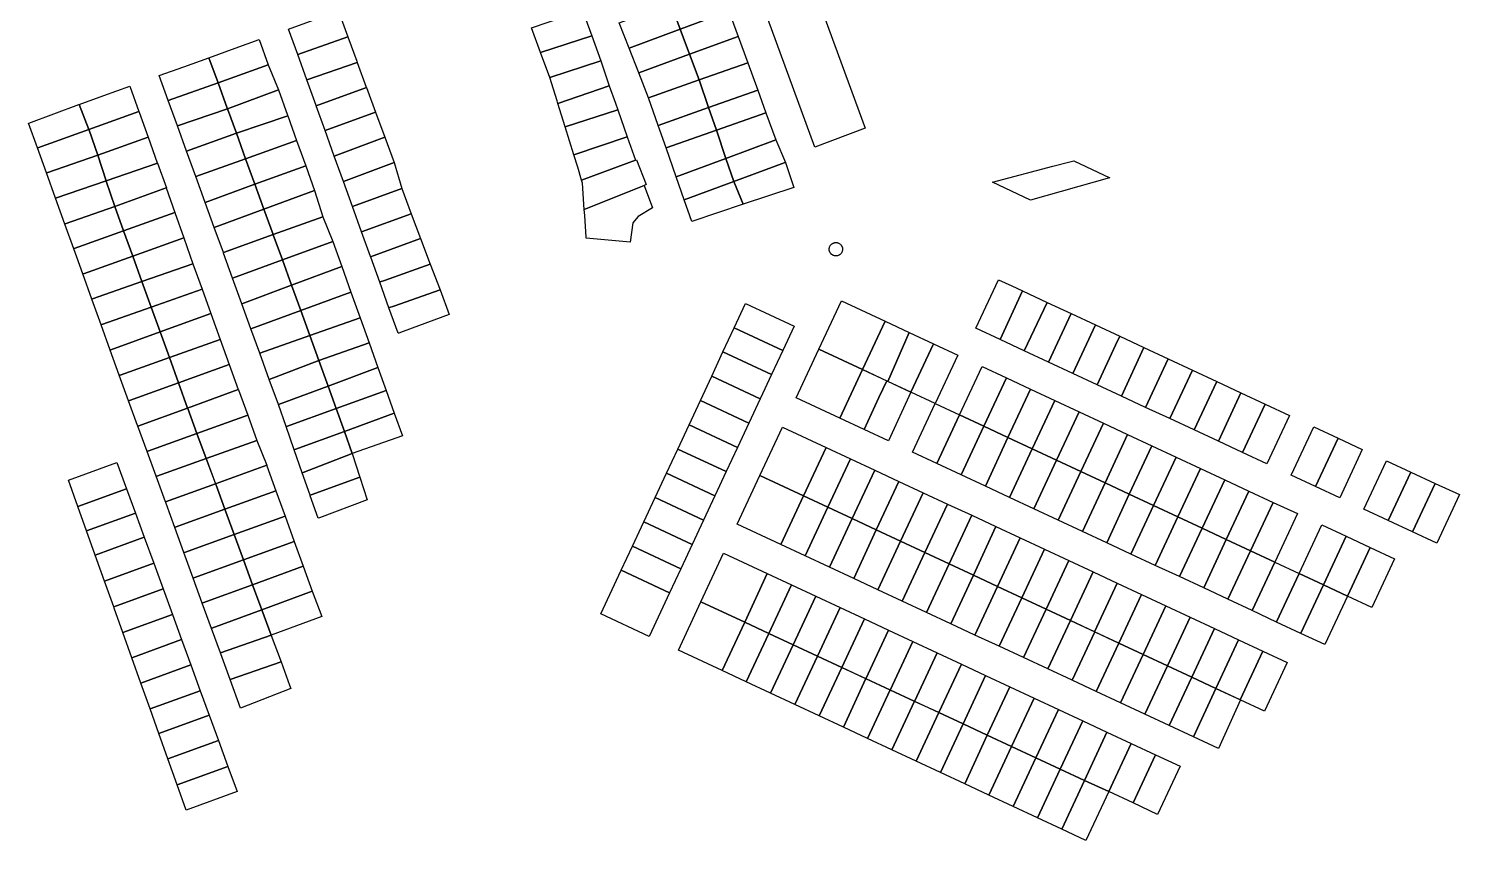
# Model space of a CAD drawing. Header units: millimetres. Extents: x 522658 to 553925, y 7796479 to 7820139.
# Drawn here: x 544801 to 545336, y 7804389 to 7804692 of the extents above; entities that cross this region are included whole.
import ezdxf

# ---------------------------------------------------------------- set-up
doc = ezdxf.new("R2010")
doc.units = ezdxf.units.MM
doc.layers.add('ZONA RESIDENCIAL 2 (ZR_2)', color=2, linetype='Continuous')

msp = doc.modelspace()

# ---------------------------------------------------------------- linework, layer by layer
at = {"layer": 'ZONA RESIDENCIAL 2 (ZR_2)'}
for points in [[(545053.89, 7804760.06), (545072.04, 7804768.63), (545113.72, 7804654.8), (545095.01, 7804647.72), (545053.89, 7804760.06)], [(545062.91, 7804698.45), (545044.67, 7804691.74), (545041.18, 7804701.06), (545059.58, 7804707.6), (545062.91, 7804698.45)], [(545044.67, 7804691.74), (545025.58, 7804684.72), (545021.87, 7804694.19), (545041.18, 7804701.06), (545044.67, 7804691.74)], [(544920.56, 7804688.9), (544901.86, 7804682.25), (544898.45, 7804691.73), (544907.63, 7804695.1), (544917.02, 7804698.54), (544920.56, 7804688.9)], [(545011.7, 7804689.3), (544992.57, 7804683.02), (544989.14, 7804692.21), (545008.18, 7804698.77), (545011.7, 7804689.3)], [(545066.32, 7804689.06), (545048.17, 7804682.38), (545044.67, 7804691.74), (545062.91, 7804698.45), (545066.32, 7804689.06)], [(545048.17, 7804682.38), (545029.23, 7804675.41), (545025.58, 7804684.72), (545044.67, 7804691.74), (545048.17, 7804682.38)], [(544890.84, 7804678.49), (544872.07, 7804671.77), (544868.68, 7804681.12), (544878.48, 7804684.63), (544887.49, 7804687.86), (544890.84, 7804678.49)], [(544924.07, 7804679.34), (544905.26, 7804672.81), (544901.86, 7804682.25), (544920.56, 7804688.9), (544923.92, 7804679.76), (544924.07, 7804679.34)], [(545015.04, 7804679.88), (544996.05, 7804673.7), (544992.57, 7804683.02), (545011.7, 7804689.3), (545015.04, 7804679.88)], [(545069.9, 7804679.2), (545051.76, 7804672.81), (545048.17, 7804682.38), (545066.32, 7804689.06), (545069.9, 7804679.2)], [(544872.07, 7804671.77), (544853.46, 7804665.1), (544850.07, 7804674.46), (544859.26, 7804677.75), (544868.68, 7804681.12), (544872.07, 7804671.77)], [(544927.54, 7804669.92), (544908.76, 7804663.09), (544908.68, 7804663.31), (544905.26, 7804672.81), (544924.07, 7804679.34), (544927.46, 7804670.14), (544927.54, 7804669.92)], [(545018.17, 7804670.56), (544999.04, 7804663.99), (544998.75, 7804664.94), (544996.05, 7804673.7), (545015.04, 7804679.88), (545018.17, 7804670.56)], [(545029.23, 7804675.41), (545048.17, 7804682.38), (545051.76, 7804672.81), (545032.86, 7804666.15), (545029.23, 7804675.41)], [(545073.64, 7804668.93), (545055.3, 7804662.48), (545051.76, 7804672.81), (545069.9, 7804679.2), (545073.64, 7804668.93)], [(544894.64, 7804669.11), (544875.59, 7804662.07), (544875.51, 7804662.3), (544872.07, 7804671.77), (544890.84, 7804678.49), (544894.64, 7804669.11)], [(544823.78, 7804654.34), (544820.15, 7804663.61), (544829.41, 7804666.95), (544839.07, 7804670.43), (544842.49, 7804660.99), (544823.78, 7804654.34)], [(544875.59, 7804662.07), (544856.89, 7804655.63), (544853.46, 7804665.1), (544872.07, 7804671.77), (544875.51, 7804662.3), (544875.59, 7804662.07)], [(544898.12, 7804659.41), (544878.94, 7804652.86), (544875.59, 7804662.07), (544894.64, 7804669.11), (544898.02, 7804659.68), (544898.12, 7804659.41)], [(544908.76, 7804663.09), (544927.54, 7804669.92), (544930.92, 7804660.72), (544912.08, 7804653.87), (544908.76, 7804663.09)], [(544999.04, 7804663.99), (545018.17, 7804670.56), (545020.53, 7804664.17), (545021.43, 7804661.58), (545001.72, 7804655.3), (544999.04, 7804663.99)], [(545055.3, 7804662.48), (545036.46, 7804655.84), (545032.86, 7804666.15), (545051.76, 7804672.81), (545055.3, 7804662.48)], [(545076.7, 7804660.51), (545058.21, 7804654), (545055.3, 7804662.48), (545073.64, 7804668.93), (545076.7, 7804660.51)], [(544823.78, 7804654.34), (544804.72, 7804647.5), (544804.62, 7804647.46), (544801.32, 7804656.67), (544801.38, 7804656.69), (544810.8, 7804660.16), (544820.09, 7804663.59), (544820.15, 7804663.61), (544823.78, 7804654.34)], [(544823.78, 7804654.34), (544842.49, 7804660.99), (544842.56, 7804660.79), (544845.94, 7804651.44), (544827.17, 7804644.67), (544823.92, 7804654), (544823.78, 7804654.34)], [(544856.89, 7804655.63), (544875.59, 7804662.07), (544878.94, 7804652.86), (544860.32, 7804646.19), (544856.89, 7804655.63)], [(544878.94, 7804652.86), (544898.12, 7804659.41), (544901.43, 7804650.17), (544882.38, 7804643.39), (544878.94, 7804652.86)], [(544934.32, 7804651.48), (544915.5, 7804644.35), (544912.08, 7804653.87), (544930.92, 7804660.72), (544934.32, 7804651.48)], [(545001.72, 7804655.3), (545021.43, 7804661.58), (545024.91, 7804651.57), (545004.94, 7804644.86), (545001.72, 7804655.3)], [(545058.21, 7804654), (545039.41, 7804647.39), (545036.46, 7804655.84), (545055.3, 7804662.48), (545058.21, 7804654)], [(545080.39, 7804650.38), (545061.8, 7804643.52), (545058.21, 7804654), (545076.7, 7804660.51), (545080.39, 7804650.38)], [(544808.12, 7804638.12), (544807.99, 7804638.08), (544804.62, 7804647.46), (544804.72, 7804647.5), (544823.78, 7804654.34), (544823.92, 7804654), (544827.17, 7804644.67), (544808.12, 7804638.12)], [(544860.32, 7804646.19), (544878.94, 7804652.86), (544882.38, 7804643.39), (544863.74, 7804636.75), (544860.32, 7804646.19)], [(545061.8, 7804643.52), (545043.16, 7804636.64), (545039.41, 7804647.39), (545058.21, 7804654), (545061.8, 7804643.52)], [(544849.45, 7804641.72), (544830.29, 7804635.16), (544827.17, 7804644.67), (544845.94, 7804651.44), (544849.39, 7804641.88), (544849.45, 7804641.72)], [(544882.38, 7804643.39), (544901.43, 7804650.17), (544904.82, 7804640.7), (544885.85, 7804633.82), (544882.38, 7804643.39)], [(544937.82, 7804641.96), (544918.94, 7804634.81), (544915.5, 7804644.35), (544934.32, 7804651.48), (544937.82, 7804641.96)], [(545027.97, 7804642.79), (545007.87, 7804635.39), (545006.5, 7804640.16), (545004.94, 7804644.86), (545024.91, 7804651.57), (545027.97, 7804642.79)], [(545061.8, 7804643.52), (545080.39, 7804650.38), (545084.07, 7804641.96), (545083.5, 7804641.82), (545064.76, 7804634.9), (545061.8, 7804643.52)], [(544830.29, 7804635.16), (544811.37, 7804628.68), (544807.99, 7804638.08), (544808.12, 7804638.12), (544827.17, 7804644.67), (544830.29, 7804635.16)], [(544830.29, 7804635.16), (544849.45, 7804641.72), (544852.77, 7804632.54), (544852.71, 7804632.52), (544833.52, 7804625.49), (544830.34, 7804635.01), (544830.29, 7804635.16)], [(544863.74, 7804636.75), (544882.38, 7804643.39), (544885.85, 7804633.82), (544867.25, 7804627.07), (544863.74, 7804636.75)], [(544918.94, 7804634.81), (544937.82, 7804641.96), (544940.66, 7804632.31), (544922.29, 7804625.5), (544918.94, 7804634.81)], [(545031.93, 7804633.69), (545031.23, 7804633.41), (545008.87, 7804624.37), (545008.18, 7804634.24), (545007.87, 7804635.39), (545027.97, 7804642.79), (545028.42, 7804642.95), (545031.93, 7804633.69)], [(545043.16, 7804636.64), (545061.8, 7804643.52), (545064.76, 7804634.9), (545046.17, 7804628.03), (545043.16, 7804636.64)], [(545087.18, 7804632.66), (545068.24, 7804626.35), (545064.76, 7804634.9), (545083.5, 7804641.82), (545084.07, 7804641.96), (545087.18, 7804632.66)], [(545205.12, 7804636.28), (545205.02, 7804636.26), (545175.52, 7804627.95), (545161.32, 7804634.57), (545183.89, 7804640.55), (545190.18, 7804642.22), (545191.76, 7804642.64), (545205.12, 7804636.28)], [(544885.85, 7804633.82), (544904.82, 7804640.7), (544908.13, 7804631.45), (544889.23, 7804624.51), (544885.85, 7804633.82)], [(544811.37, 7804628.68), (544830.29, 7804635.16), (544830.34, 7804635.01), (544833.52, 7804625.49), (544815.03, 7804619.05), (544814.85, 7804618.99), (544811.37, 7804628.68)], [(544855.96, 7804623.27), (544836.81, 7804616.4), (544833.52, 7804625.49), (544852.71, 7804632.52), (544855.96, 7804623.27)], [(544867.25, 7804627.07), (544885.85, 7804633.82), (544889.23, 7804624.51), (544870.65, 7804617.69), (544867.25, 7804627.07)], [(544911.27, 7804621.65), (544892.65, 7804615.1), (544889.23, 7804624.51), (544908.13, 7804631.45), (544911.27, 7804621.65)], [(544925.7, 7804616.04), (544922.29, 7804625.5), (544940.66, 7804632.31), (544944.26, 7804622.8), (544925.7, 7804616.04)], [(545026.02, 7804612.22), (545009.61, 7804613.68), (545009.59, 7804614.04), (545009.02, 7804622.2), (545008.87, 7804624.37), (545031.23, 7804633.41), (545034.37, 7804625.06), (545029.01, 7804621.84), (545027.02, 7804619.42), (545026.02, 7804612.22)], [(545068.24, 7804626.35), (545048.99, 7804619.94), (545046.17, 7804628.03), (545064.76, 7804634.9), (545068.24, 7804626.35)], [(544818.39, 7804609.79), (544818.18, 7804609.71), (544814.85, 7804618.99), (544815.03, 7804619.05), (544833.52, 7804625.49), (544836.81, 7804616.4), (544818.39, 7804609.79)], [(544859.26, 7804613.88), (544840.2, 7804607.03), (544836.81, 7804616.4), (544855.96, 7804623.27), (544859.26, 7804613.88)], [(544892.65, 7804615.1), (544874.05, 7804608.31), (544870.65, 7804617.69), (544889.23, 7804624.51), (544892.65, 7804615.1)], [(544892.65, 7804615.1), (544911.27, 7804621.65), (544914.93, 7804612.46), (544896.1, 7804605.58), (544892.72, 7804614.9), (544892.65, 7804615.1)], [(544947.73, 7804613.6), (544929.06, 7804606.7), (544929, 7804606.86), (544925.7, 7804616.04), (544944.26, 7804622.8), (544947.73, 7804613.6)], [(544821.78, 7804600.43), (544821.54, 7804600.35), (544818.18, 7804609.71), (544818.39, 7804609.79), (544836.81, 7804616.4), (544840.2, 7804607.03), (544821.78, 7804600.43)], [(544874.05, 7804608.31), (544892.65, 7804615.1), (544892.72, 7804614.9), (544896.1, 7804605.58), (544877.5, 7804598.78), (544874.11, 7804608.14), (544874.05, 7804608.31)], [(544862.68, 7804604.13), (544843.65, 7804597.49), (544840.2, 7804607.03), (544859.26, 7804613.88), (544862.68, 7804604.13)], [(544896.1, 7804605.58), (544914.93, 7804612.46), (544918.26, 7804603.15), (544899.52, 7804596.14), (544896.1, 7804605.58)], [(544932.65, 7804597.33), (544932.46, 7804597.26), (544929.1, 7804606.6), (544929.06, 7804606.7), (544947.73, 7804613.6), (544951.35, 7804604.02), (544934.3, 7804597.92), (544932.65, 7804597.33)], [(545101.38, 7804611.58), (545101.44, 7804611.62), (545101.54, 7804611.69), (545101.63, 7804611.74), (545101.83, 7804611.84), (545101.91, 7804611.88), (545102.01, 7804611.92), (545102.16, 7804611.96), (545102.28, 7804611.99), (545102.4, 7804612.02), (545102.59, 7804612.05), (545102.79, 7804612.06), (545102.9, 7804612.06), (545102.99, 7804612.06), (545103.27, 7804612.02), (545103.39, 7804612), (545103.58, 7804611.95), (545103.79, 7804611.87), (545103.95, 7804611.8), (545104.12, 7804611.71), (545104.27, 7804611.62), (545104.4, 7804611.52), (545104.48, 7804611.46), (545104.54, 7804611.4), (545104.75, 7804611.19), (545104.82, 7804611.1), (545104.88, 7804611.02), (545104.95, 7804610.91), (545105.08, 7804610.69), (545105.12, 7804610.61), (545105.17, 7804610.48), (545105.22, 7804610.35), (545105.27, 7804610.18), (545105.31, 7804609.99), (545105.34, 7804609.8), (545105.35, 7804609.67), (545105.35, 7804609.56), (545105.34, 7804609.31), (545105.31, 7804609.11), (545105.25, 7804608.85), (545105.2, 7804608.72), (545105.09, 7804608.46), (545105.04, 7804608.35), (545104.98, 7804608.25), (545104.92, 7804608.16), (545104.8, 7804608), (545104.65, 7804607.82), (545104.48, 7804607.66), (545104.34, 7804607.56), (545104.13, 7804607.41), (545103.92, 7804607.3), (545103.72, 7804607.22), (545103.5, 7804607.14), (545103.31, 7804607.1), (545103.09, 7804607.07), (545102.94, 7804607.06), (545102.75, 7804607.06), (545102.37, 7804607.11), (545102.1, 7804607.17), (545101.88, 7804607.25), (545101.65, 7804607.37), (545101.55, 7804607.43), (545101.35, 7804607.56), (545101.26, 7804607.63), (545101.12, 7804607.75), (545101.04, 7804607.83), (545100.96, 7804607.92), (545100.84, 7804608.07), (545100.75, 7804608.2), (545100.66, 7804608.36), (545100.55, 7804608.56), (545100.49, 7804608.73), (545100.43, 7804608.93), (545100.39, 7804609.11), (545100.37, 7804609.26), (545100.35, 7804609.42), (545100.35, 7804609.59), (545100.36, 7804609.76), (545100.38, 7804609.93), (545100.4, 7804610.06), (545100.43, 7804610.18), (545100.48, 7804610.35), (545100.52, 7804610.48), (545100.61, 7804610.67), (545100.69, 7804610.81), (545100.76, 7804610.93), (545100.86, 7804611.07), (545100.89, 7804611.12), (545101.01, 7804611.26), (545101.07, 7804611.32), (545101.16, 7804611.4), (545101.38, 7804611.58)], [(544825.19, 7804591.04), (544824.92, 7804590.94), (544821.54, 7804600.35), (544821.78, 7804600.43), (544840.2, 7804607.03), (544843.65, 7804597.49), (544825.19, 7804591.04)], [(544866.09, 7804594.63), (544847.1, 7804587.94), (544843.65, 7804597.49), (544862.68, 7804604.13), (544866.09, 7804594.63)], [(544877.5, 7804598.78), (544896.1, 7804605.58), (544899.52, 7804596.14), (544880.97, 7804589.2), (544877.5, 7804598.78)], [(544935.91, 7804587.67), (544932.46, 7804597.26), (544932.65, 7804597.33), (544934.3, 7804597.92), (544951.35, 7804604.02), (544954.98, 7804594.42), (544937.79, 7804588.34), (544936.12, 7804587.75), (544935.91, 7804587.67)], [(544899.52, 7804596.14), (544918.26, 7804603.15), (544921.69, 7804593.58), (544902.94, 7804586.7), (544899.52, 7804596.14)], [(544828.67, 7804581.44), (544828.37, 7804581.33), (544824.92, 7804590.94), (544825.19, 7804591.04), (544843.65, 7804597.49), (544847.1, 7804587.94), (544828.67, 7804581.44)], [(544869.39, 7804585.53), (544850.45, 7804578.68), (544847.1, 7804587.94), (544866.09, 7804594.63), (544869.39, 7804585.53)], [(544880.97, 7804589.2), (544899.52, 7804596.14), (544902.94, 7804586.7), (544884.35, 7804579.88), (544880.97, 7804589.2)], [(544902.94, 7804586.7), (544921.69, 7804593.58), (544925.16, 7804583.9), (544906.35, 7804577.31), (544902.94, 7804586.7)], [(544939.33, 7804578.16), (544935.91, 7804587.67), (544936.12, 7804587.75), (544937.79, 7804588.34), (544954.98, 7804594.42), (544958.46, 7804585.21), (544941.25, 7804578.87), (544939.56, 7804578.25), (544939.33, 7804578.16)], [(545172.61, 7804593.99), (545164.15, 7804575.87), (545155.09, 7804580.1), (545163.53, 7804598.18), (545168.62, 7804595.85), (545172.61, 7804593.99)], [(545181.71, 7804589.73), (545173.22, 7804571.64), (545164.15, 7804575.87), (545172.61, 7804593.99), (545181.71, 7804589.73)], [(544832.08, 7804572.04), (544831.75, 7804571.91), (544828.37, 7804581.33), (544828.67, 7804581.44), (544847.1, 7804587.94), (544850.45, 7804578.68), (544832.08, 7804572.04)], [(545087.26, 7804580.85), (545083.03, 7804571.79), (545064.9, 7804580.25), (545069.13, 7804589.32), (545087.26, 7804580.85)], [(545121.2, 7804582.67), (545112.77, 7804564.59), (545096.46, 7804572.2), (545104.89, 7804590.28), (545121.2, 7804582.67)], [(545190.73, 7804585.53), (545182.28, 7804567.41), (545173.22, 7804571.64), (545181.71, 7804589.73), (545190.73, 7804585.53)], [(544872.87, 7804575.82), (544853.91, 7804569.1), (544850.45, 7804578.68), (544869.39, 7804585.53), (544872.87, 7804575.82)], [(544884.35, 7804579.88), (544902.94, 7804586.7), (544906.35, 7804577.31), (544887.66, 7804570.75), (544884.35, 7804579.88)], [(544906.35, 7804577.31), (544925.16, 7804583.9), (544928.47, 7804574.65), (544909.72, 7804568.02), (544906.35, 7804577.31)], [(545130.26, 7804578.44), (545122.19, 7804560.19), (545112.77, 7804564.59), (545121.2, 7804582.67), (545130.26, 7804578.44)], [(545199.79, 7804581.31), (545191.34, 7804563.19), (545182.28, 7804567.41), (545190.73, 7804585.53), (545199.79, 7804581.31)], [(544835.51, 7804562.58), (544835.2, 7804562.47), (544831.75, 7804571.91), (544832.08, 7804572.04), (544850.45, 7804578.68), (544853.91, 7804569.1), (544835.51, 7804562.58)], [(544887.66, 7804570.75), (544906.35, 7804577.31), (544909.72, 7804568.02), (544891.22, 7804560.92), (544887.66, 7804570.75)], [(545083.03, 7804571.79), (545078.8, 7804562.73), (545060.68, 7804571.19), (545064.9, 7804580.25), (545083.03, 7804571.79)], [(545139.32, 7804574.21), (545130.89, 7804556.13), (545122.19, 7804560.19), (545130.26, 7804578.44), (545139.32, 7804574.21)], [(545191.34, 7804563.19), (545199.79, 7804581.31), (545208.86, 7804577.08), (545207.27, 7804573.69), (545200.4, 7804558.96), (545191.34, 7804563.19)], [(544876.27, 7804566.47), (544857.31, 7804559.68), (544853.91, 7804569.1), (544872.87, 7804575.82), (544876.27, 7804566.47)], [(544931.78, 7804565.41), (544913.16, 7804558.44), (544909.72, 7804568.02), (544928.47, 7804574.65), (544931.78, 7804565.41)], [(545112.76, 7804564.58), (545104.31, 7804546.46), (545088, 7804554.07), (545096.46, 7804572.2), (545112.76, 7804564.58)], [(545130.89, 7804556.13), (545139.32, 7804574.21), (545148.39, 7804569.98), (545139.95, 7804551.9), (545130.89, 7804556.13)], [(545217.92, 7804572.85), (545209.47, 7804554.73), (545200.4, 7804558.96), (545207.27, 7804573.69), (545208.86, 7804577.08), (545217.92, 7804572.85)], [(545226.98, 7804568.62), (545218.53, 7804550.5), (545209.47, 7804554.73), (545217.92, 7804572.85), (545226.98, 7804568.62)], [(544838.95, 7804553.1), (544838.66, 7804553), (544835.2, 7804562.47), (544835.51, 7804562.58), (544853.91, 7804569.1), (544857.31, 7804559.68), (544838.95, 7804553.1)], [(544879.65, 7804557.18), (544860.72, 7804550.24), (544857.31, 7804559.68), (544876.27, 7804566.47), (544879.65, 7804557.18)], [(544913.16, 7804558.44), (544894.63, 7804551.51), (544891.22, 7804560.92), (544909.72, 7804568.02), (544913.16, 7804558.44)], [(545078.8, 7804562.73), (545074.58, 7804553.67), (545056.45, 7804562.12), (545060.68, 7804571.19), (545078.8, 7804562.73)], [(545236.04, 7804564.39), (545227.59, 7804546.28), (545218.53, 7804550.5), (545226.98, 7804568.62), (545236.04, 7804564.39)], [(544913.16, 7804558.44), (544931.78, 7804565.41), (544934.84, 7804556.86), (544916.16, 7804550.08), (544913.16, 7804558.44)], [(545074.58, 7804553.67), (545070.35, 7804544.61), (545052.23, 7804553.06), (545056.45, 7804562.12), (545074.58, 7804553.67)], [(545104.31, 7804546.46), (545112.76, 7804564.58), (545121.83, 7804560.35), (545118.93, 7804554.15), (545113.37, 7804542.24), (545104.31, 7804546.46)], [(545166.51, 7804561.53), (545158.07, 7804543.44), (545149.01, 7804547.67), (545157.45, 7804565.75), (545166.51, 7804561.53)], [(545175.57, 7804557.3), (545167.13, 7804539.21), (545158.07, 7804543.44), (545166.51, 7804561.53), (545175.57, 7804557.3)], [(545245.1, 7804560.16), (545236.65, 7804542.05), (545227.59, 7804546.28), (545236.04, 7804564.39), (545245.1, 7804560.16)], [(544860.72, 7804550.24), (544842.15, 7804543.42), (544842.04, 7804543.73), (544838.66, 7804553), (544838.95, 7804553.1), (544857.31, 7804559.68), (544860.72, 7804550.24)], [(544860.72, 7804550.24), (544879.65, 7804557.18), (544879.68, 7804557.1), (544883.15, 7804547.59), (544864.21, 7804540.76), (544860.79, 7804550.04), (544860.72, 7804550.24)], [(544897.59, 7804543.33), (544897.5, 7804543.3), (544894.63, 7804551.51), (544913.16, 7804558.44), (544916.16, 7804550.08), (544897.59, 7804543.33)], [(544916.16, 7804550.08), (544934.84, 7804556.86), (544937.91, 7804548.28), (544919.25, 7804541.48), (544916.16, 7804550.08)], [(545113.37, 7804542.24), (545118.93, 7804554.15), (545121.83, 7804560.35), (545130.89, 7804556.12), (545122.44, 7804538.01), (545113.37, 7804542.24)], [(545184.64, 7804553.07), (545176.19, 7804534.98), (545167.13, 7804539.21), (545175.57, 7804557.3), (545184.64, 7804553.07)], [(545254.16, 7804555.93), (545245.72, 7804537.82), (545236.65, 7804542.05), (545245.1, 7804560.16), (545254.16, 7804555.93)], [(545263.23, 7804551.7), (545254.78, 7804533.59), (545245.72, 7804537.82), (545254.16, 7804555.93), (545263.23, 7804551.7)], [(545070.35, 7804544.61), (545066.12, 7804535.54), (545048.01, 7804544), (545052.23, 7804553.06), (545070.35, 7804544.61)], [(545131.5, 7804533.78), (545139.95, 7804551.89), (545149.01, 7804547.66), (545140.56, 7804529.55), (545131.5, 7804533.78)], [(545193.7, 7804548.84), (545185.26, 7804530.75), (545176.19, 7804534.98), (545184.64, 7804553.07), (545193.7, 7804548.84)], [(545272.29, 7804547.48), (545263.84, 7804529.37), (545254.78, 7804533.59), (545263.23, 7804551.7), (545272.29, 7804547.48)], [(544842.15, 7804543.42), (544860.72, 7804550.24), (544860.79, 7804550.04), (544864.21, 7804540.76), (544845.82, 7804534.13), (544845.57, 7804534.04), (544842.15, 7804543.42)], [(544886.61, 7804538.08), (544867.68, 7804531.38), (544864.21, 7804540.76), (544883.15, 7804547.59), (544886.61, 7804538.08)], [(544900.71, 7804534.73), (544900.51, 7804534.66), (544897.5, 7804543.3), (544897.59, 7804543.33), (544916.16, 7804550.08), (544919.25, 7804541.48), (544900.71, 7804534.73)], [(544919.25, 7804541.48), (544937.91, 7804548.28), (544940.92, 7804539.88), (544922.22, 7804533.22), (544919.25, 7804541.48)], [(545140.56, 7804529.55), (545149.01, 7804547.66), (545158.07, 7804543.43), (545149.62, 7804525.32), (545140.56, 7804529.55)], [(545202.76, 7804544.62), (545194.32, 7804526.52), (545185.26, 7804530.75), (545193.7, 7804548.84), (545202.76, 7804544.62)], [(544849.19, 7804524.83), (544848.96, 7804524.75), (544845.57, 7804534.04), (544845.82, 7804534.13), (544864.21, 7804540.76), (544867.68, 7804531.38), (544849.19, 7804524.83)], [(544903.81, 7804526.19), (544903.5, 7804526.07), (544900.51, 7804534.66), (544900.71, 7804534.73), (544919.25, 7804541.48), (544922.22, 7804533.22), (544903.81, 7804526.19)], [(545066.12, 7804535.54), (545061.89, 7804526.48), (545043.78, 7804534.93), (545048.01, 7804544), (545066.12, 7804535.54)], [(545099.21, 7804535.53), (545090.76, 7804517.41), (545074.44, 7804525.01), (545082.9, 7804543.15), (545099.21, 7804535.53)], [(545149.62, 7804525.32), (545158.07, 7804543.43), (545167.13, 7804539.2), (545158.69, 7804521.09), (545149.62, 7804525.32)], [(545211.82, 7804540.39), (545203.38, 7804522.29), (545194.32, 7804526.52), (545202.76, 7804544.62), (545211.82, 7804540.39)], [(545220.89, 7804536.16), (545212.44, 7804518.06), (545203.38, 7804522.29), (545211.82, 7804540.39), (545220.89, 7804536.16)], [(545290.41, 7804539.02), (545281.96, 7804520.91), (545272.9, 7804525.14), (545281.35, 7804543.25), (545290.41, 7804539.02)], [(544890.25, 7804528.87), (544871.17, 7804521.92), (544871.08, 7804522.17), (544867.68, 7804531.38), (544886.61, 7804538.08), (544890.25, 7804528.87)], [(545061.89, 7804526.48), (545057.66, 7804517.42), (545039.55, 7804525.87), (545043.78, 7804534.93), (545061.89, 7804526.48)], [(545090.76, 7804517.41), (545099.21, 7804535.53), (545108.27, 7804531.31), (545099.82, 7804513.18), (545090.76, 7804517.41)], [(545158.69, 7804521.09), (545167.13, 7804539.2), (545176.19, 7804534.97), (545167.74, 7804516.86), (545158.69, 7804521.09)], [(545167.74, 7804516.86), (545176.19, 7804534.97), (545185.25, 7804530.74), (545176.8, 7804512.63), (545167.74, 7804516.86)], [(545229.95, 7804531.93), (545221.5, 7804513.83), (545212.44, 7804518.06), (545220.89, 7804536.16), (545229.95, 7804531.93)], [(545299.48, 7804534.79), (545291.03, 7804516.68), (545281.96, 7804520.91), (545290.41, 7804539.02), (545299.48, 7804534.79)], [(544819.67, 7804513.51), (544816.17, 7804523.3), (544834.31, 7804529.92), (544837.92, 7804520.03), (544819.67, 7804513.51)], [(544871.17, 7804521.92), (544852.45, 7804515.17), (544848.96, 7804524.75), (544849.19, 7804524.83), (544867.68, 7804531.38), (544871.17, 7804521.92)], [(544906.86, 7804517.79), (544906.44, 7804517.64), (544903.5, 7804526.07), (544903.81, 7804526.19), (544922.22, 7804533.22), (544925.08, 7804524.39), (544906.86, 7804517.79)], [(545099.82, 7804513.18), (545108.27, 7804531.31), (545117.34, 7804527.08), (545108.88, 7804508.95), (545099.82, 7804513.18)], [(545194.31, 7804526.51), (545185.87, 7804508.4), (545176.8, 7804512.63), (545185.25, 7804530.74), (545194.31, 7804526.51)], [(545239.01, 7804527.71), (545230.56, 7804509.6), (545221.5, 7804513.83), (545229.95, 7804531.93), (545239.01, 7804527.71)], [(545317.6, 7804526.34), (545309.15, 7804508.23), (545300.09, 7804512.46), (545308.54, 7804530.57), (545317.6, 7804526.34)], [(544871.17, 7804521.92), (544890.25, 7804528.87), (544890.32, 7804528.68), (544893.68, 7804519.36), (544874.64, 7804512.46), (544871.23, 7804521.76), (544871.17, 7804521.92)], [(544909.94, 7804509.28), (544909.44, 7804509.09), (544906.49, 7804517.49), (544906.44, 7804517.64), (544906.86, 7804517.79), (544925.08, 7804524.39), (544927.81, 7804515.96), (544909.94, 7804509.28)], [(545057.66, 7804517.42), (545053.44, 7804508.36), (545035.32, 7804516.81), (545039.55, 7804525.87), (545057.66, 7804517.42)], [(545090.76, 7804517.41), (545082.3, 7804499.28), (545065.99, 7804506.9), (545074.44, 7804525.01), (545090.76, 7804517.41)], [(545108.88, 7804508.95), (545117.34, 7804527.08), (545126.4, 7804522.85), (545117.94, 7804504.73), (545108.88, 7804508.95)], [(545185.87, 7804508.4), (545194.31, 7804526.51), (545203.38, 7804522.28), (545194.93, 7804504.18), (545185.87, 7804508.4)], [(545248.07, 7804523.48), (545239.62, 7804505.37), (545230.56, 7804509.6), (545239.01, 7804527.71), (545248.07, 7804523.48)], [(545326.66, 7804522.12), (545318.21, 7804504), (545309.15, 7804508.23), (545317.6, 7804526.34), (545326.66, 7804522.12)], [(544822.92, 7804504.41), (544819.67, 7804513.51), (544837.92, 7804520.03), (544841.23, 7804510.95), (544822.92, 7804504.41)], [(544852.45, 7804515.17), (544871.17, 7804521.92), (544871.23, 7804521.76), (544874.64, 7804512.46), (544856.11, 7804505.75), (544855.89, 7804505.67), (544852.65, 7804514.63), (544852.52, 7804514.99), (544852.45, 7804515.17)], [(544897.13, 7804509.83), (544878.11, 7804503), (544874.64, 7804512.46), (544893.68, 7804519.36), (544897.13, 7804509.83)], [(545117.94, 7804504.73), (545126.4, 7804522.85), (545135.46, 7804518.62), (545127.01, 7804500.5), (545117.94, 7804504.73)], [(545127.01, 7804500.5), (545135.46, 7804518.62), (545144.52, 7804514.39), (545136.07, 7804496.27), (545127.01, 7804500.5)], [(545194.93, 7804504.18), (545203.38, 7804522.28), (545212.44, 7804518.05), (545204, 7804499.95), (545194.93, 7804504.18)], [(545257.14, 7804519.25), (545248.68, 7804501.14), (545239.62, 7804505.37), (545248.07, 7804523.48), (545257.14, 7804519.25)], [(545266.2, 7804515.02), (545257.75, 7804496.91), (545248.68, 7804501.14), (545257.14, 7804519.25), (545266.2, 7804515.02)], [(545335.73, 7804517.89), (545327.28, 7804499.77), (545318.21, 7804504), (545326.66, 7804522.12), (545335.73, 7804517.89)], [(545053.44, 7804508.36), (545049.21, 7804499.29), (545031.09, 7804507.75), (545035.32, 7804516.81), (545053.44, 7804508.36)], [(545082.3, 7804499.28), (545090.76, 7804517.41), (545099.82, 7804513.18), (545091.36, 7804495.06), (545082.3, 7804499.28)], [(545091.36, 7804495.06), (545099.82, 7804513.18), (545108.88, 7804508.95), (545100.43, 7804490.83), (545091.36, 7804495.06)], [(545136.07, 7804496.27), (545144.52, 7804514.39), (545153.59, 7804510.17), (545145.13, 7804492.04), (545136.07, 7804496.27)], [(545204, 7804499.95), (545212.44, 7804518.05), (545221.5, 7804513.82), (545213.06, 7804495.72), (545204, 7804499.95)], [(545213.06, 7804495.72), (545221.5, 7804513.82), (545230.56, 7804509.59), (545222.12, 7804491.49), (545213.06, 7804495.72)], [(545275.26, 7804510.8), (545266.81, 7804492.68), (545257.75, 7804496.91), (545266.2, 7804515.02), (545275.26, 7804510.8)], [(544826.16, 7804495.35), (544822.92, 7804504.41), (544841.23, 7804510.95), (544844.48, 7804502.04), (544826.16, 7804495.35)], [(544859.53, 7804496.33), (544859.31, 7804496.24), (544855.89, 7804505.67), (544856.11, 7804505.75), (544874.64, 7804512.46), (544878.11, 7804503), (544859.53, 7804496.33)], [(544900.54, 7804500.4), (544881.58, 7804493.55), (544878.11, 7804503), (544897.13, 7804509.83), (544900.54, 7804500.4)], [(545049.21, 7804499.29), (545044.98, 7804490.23), (545026.86, 7804498.69), (545031.09, 7804507.75), (545049.21, 7804499.29)], [(545100.43, 7804490.83), (545108.88, 7804508.95), (545117.94, 7804504.73), (545109.49, 7804486.6), (545100.43, 7804490.83)], [(545145.13, 7804492.04), (545153.59, 7804510.17), (545162.65, 7804505.94), (545154.19, 7804487.81), (545145.13, 7804492.04)], [(545222.12, 7804491.49), (545230.56, 7804509.59), (545239.62, 7804505.36), (545231.18, 7804487.26), (545222.12, 7804491.49)], [(544862.97, 7804486.83), (544862.73, 7804486.74), (544859.31, 7804496.24), (544859.53, 7804496.33), (544878.11, 7804503), (544881.58, 7804493.55), (544862.97, 7804486.83)], [(545109.49, 7804486.6), (545117.94, 7804504.73), (545127.01, 7804500.5), (545118.55, 7804482.37), (545109.49, 7804486.6)], [(545154.19, 7804487.81), (545162.65, 7804505.94), (545171.71, 7804501.71), (545163.25, 7804483.58), (545154.19, 7804487.81)], [(545231.18, 7804487.26), (545239.62, 7804505.36), (545248.68, 7804501.13), (545240.24, 7804483.03), (545231.18, 7804487.26)], [(545275.87, 7804488.45), (545284.32, 7804506.57), (545293.39, 7804502.34), (545284.93, 7804484.21), (545275.87, 7804488.45)], [(545284.93, 7804484.21), (545293.39, 7804502.34), (545302.45, 7804498.12), (545293.99, 7804479.98), (545284.93, 7804484.21)], [(544829.65, 7804485.58), (544826.16, 7804495.35), (544844.48, 7804502.04), (544848.04, 7804492.29), (544829.65, 7804485.58)], [(544903.88, 7804491.15), (544885, 7804484.26), (544881.58, 7804493.55), (544900.54, 7804500.4), (544903.88, 7804491.15)], [(545044.98, 7804490.23), (545040.75, 7804481.17), (545022.63, 7804489.63), (545026.86, 7804498.69), (545044.98, 7804490.23)], [(545118.55, 7804482.37), (545127.01, 7804500.5), (545136.07, 7804496.27), (545127.61, 7804478.15), (545118.55, 7804482.37)], [(545163.25, 7804483.58), (545171.71, 7804501.71), (545180.77, 7804497.49), (545172.31, 7804479.36), (545163.25, 7804483.58)], [(545189.84, 7804493.26), (545181.38, 7804475.13), (545172.31, 7804479.36), (545180.77, 7804497.49), (545189.84, 7804493.26)], [(545240.24, 7804483.03), (545248.68, 7804501.13), (545257.74, 7804496.9), (545249.3, 7804478.8), (545240.24, 7804483.03)], [(545293.99, 7804479.98), (545302.45, 7804498.12), (545311.51, 7804493.89), (545303.05, 7804475.75), (545293.99, 7804479.98)], [(544833.1, 7804475.93), (544829.65, 7804485.58), (544848.04, 7804492.29), (544851.55, 7804482.66), (544833.1, 7804475.93)], [(544866.37, 7804477.46), (544866.11, 7804477.37), (544862.73, 7804486.74), (544862.97, 7804486.83), (544881.58, 7804493.55), (544885, 7804484.26), (544866.37, 7804477.46)], [(545077.23, 7804488.41), (545068.78, 7804470.29), (545052.46, 7804477.9), (545060.92, 7804496.02), (545077.23, 7804488.41)], [(545127.61, 7804478.15), (545136.07, 7804496.27), (545145.13, 7804492.04), (545136.68, 7804473.92), (545127.61, 7804478.15)], [(545136.68, 7804473.92), (545145.13, 7804492.04), (545154.19, 7804487.81), (545145.74, 7804469.69), (545136.68, 7804473.92)], [(545198.9, 7804489.03), (545190.44, 7804470.9), (545181.38, 7804475.13), (545189.84, 7804493.26), (545198.9, 7804489.03)], [(545249.3, 7804478.8), (545257.74, 7804496.9), (545266.8, 7804492.67), (545258.36, 7804474.57), (545249.3, 7804478.8)], [(545258.36, 7804474.57), (545266.8, 7804492.67), (545275.87, 7804488.44), (545267.43, 7804470.37), (545267.45, 7804470.3), (545258.36, 7804474.57)], [(544907.24, 7804481.86), (544888.44, 7804474.91), (544885, 7804484.26), (544903.88, 7804491.15), (544907.24, 7804481.86)], [(545040.75, 7804481.17), (545033.14, 7804464.86), (545015.02, 7804473.32), (545022.63, 7804489.63), (545040.75, 7804481.17)], [(545086.29, 7804484.19), (545077.84, 7804466.06), (545068.78, 7804470.29), (545077.23, 7804488.41), (545086.29, 7804484.19)], [(545145.74, 7804469.69), (545154.19, 7804487.81), (545163.25, 7804483.58), (545154.8, 7804465.46), (545145.74, 7804469.69)], [(545207.96, 7804484.8), (545199.5, 7804466.67), (545190.44, 7804470.9), (545198.9, 7804489.03), (545207.96, 7804484.8)], [(545267.45, 7804470.3), (545267.43, 7804470.37), (545275.87, 7804488.44), (545284.93, 7804484.21), (545276.5, 7804466.14), (545276.48, 7804466.08), (545267.45, 7804470.3)], [(544855.02, 7804473.16), (544836.5, 7804466.4), (544833.25, 7804475.51), (544833.1, 7804475.93), (544851.55, 7804482.66), (544855.02, 7804473.16)], [(544869.79, 7804468.02), (544869.6, 7804467.95), (544866.13, 7804477.31), (544866.11, 7804477.37), (544866.37, 7804477.46), (544885, 7804484.26), (544888.44, 7804474.91), (544869.79, 7804468.02)], [(544910.83, 7804472.34), (544891.92, 7804465.45), (544888.44, 7804474.91), (544907.24, 7804481.86), (544910.83, 7804472.34)], [(545095.36, 7804479.96), (545086.9, 7804461.83), (545077.84, 7804466.06), (545086.29, 7804484.19), (545095.36, 7804479.96)], [(545154.8, 7804465.46), (545163.25, 7804483.58), (545172.31, 7804479.36), (545163.86, 7804461.24), (545154.8, 7804465.46)], [(545217.02, 7804480.57), (545208.56, 7804462.44), (545199.5, 7804466.67), (545207.96, 7804484.8), (545217.02, 7804480.57)], [(545276.48, 7804466.08), (545276.5, 7804466.14), (545284.93, 7804484.21), (545293.99, 7804479.98), (545285.53, 7804461.86), (545276.48, 7804466.08)], [(545068.78, 7804470.29), (545060.32, 7804452.17), (545044.01, 7804459.79), (545052.46, 7804477.9), (545068.78, 7804470.29)], [(545104.42, 7804475.73), (545095.96, 7804457.6), (545086.9, 7804461.83), (545095.36, 7804479.96), (545104.42, 7804475.73)], [(545113.48, 7804471.5), (545105.02, 7804453.37), (545095.96, 7804457.6), (545104.42, 7804475.73), (545113.48, 7804471.5)], [(545181.38, 7804475.13), (545172.93, 7804457.01), (545163.86, 7804461.24), (545172.31, 7804479.36), (545181.38, 7804475.13)], [(545226.08, 7804476.34), (545217.63, 7804458.21), (545208.56, 7804462.44), (545217.02, 7804480.57), (545226.08, 7804476.34)], [(545235.15, 7804472.11), (545226.69, 7804453.98), (545217.63, 7804458.21), (545226.08, 7804476.34), (545235.15, 7804472.11)], [(544839.86, 7804456.99), (544836.5, 7804466.4), (544855.02, 7804473.16), (544858.45, 7804463.77), (544839.86, 7804456.99)], [(544891.92, 7804465.45), (544873, 7804458.76), (544869.6, 7804467.95), (544869.79, 7804468.02), (544888.44, 7804474.91), (544891.92, 7804465.45)], [(545060.32, 7804452.17), (545068.78, 7804470.29), (545077.84, 7804466.07), (545069.39, 7804447.94), (545060.32, 7804452.17)], [(545122.54, 7804467.27), (545114.08, 7804449.14), (545105.02, 7804453.37), (545113.48, 7804471.5), (545122.54, 7804467.27)], [(545172.93, 7804457.01), (545181.38, 7804475.13), (545190.44, 7804470.91), (545181.99, 7804452.78), (545172.93, 7804457.01)], [(545181.99, 7804452.78), (545190.44, 7804470.91), (545199.51, 7804466.68), (545191.05, 7804448.55), (545181.99, 7804452.78)], [(545244.21, 7804467.89), (545235.75, 7804449.75), (545226.69, 7804453.98), (545235.15, 7804472.11), (545244.21, 7804467.89)], [(544873, 7804458.76), (544891.92, 7804465.45), (544891.96, 7804465.34), (544895.61, 7804455.39), (544876.54, 7804448.9), (544873.14, 7804458.39), (544873, 7804458.76)], [(545069.39, 7804447.94), (545077.84, 7804466.07), (545086.91, 7804461.84), (545078.45, 7804443.71), (545069.39, 7804447.94)], [(545131.6, 7804463.04), (545123.15, 7804444.91), (545114.08, 7804449.14), (545122.54, 7804467.27), (545131.6, 7804463.04)], [(545191.05, 7804448.55), (545199.51, 7804466.68), (545208.57, 7804462.45), (545200.11, 7804444.32), (545191.05, 7804448.55)], [(545253.27, 7804463.66), (545244.81, 7804445.52), (545235.75, 7804449.75), (545244.21, 7804467.89), (545253.27, 7804463.66)], [(544843.24, 7804447.53), (544839.86, 7804456.99), (544858.45, 7804463.77), (544861.89, 7804454.33), (544843.24, 7804447.53)], [(545078.45, 7804443.71), (545086.91, 7804461.84), (545095.97, 7804457.62), (545087.51, 7804439.49), (545078.45, 7804443.71)], [(545140.67, 7804458.82), (545132.21, 7804440.69), (545123.15, 7804444.91), (545131.6, 7804463.04), (545140.67, 7804458.82)], [(545200.11, 7804444.32), (545208.57, 7804462.45), (545217.63, 7804458.22), (545209.18, 7804440.1), (545200.11, 7804444.32)], [(545262.34, 7804459.44), (545253.87, 7804441.3), (545244.81, 7804445.52), (545253.27, 7804463.66), (545262.34, 7804459.44)], [(544846.67, 7804437.92), (544843.24, 7804447.53), (544861.89, 7804454.33), (544865.43, 7804444.63), (544846.67, 7804437.92)], [(544876.54, 7804448.9), (544895.61, 7804455.39), (544898.79, 7804446.75), (544899.25, 7804445.49), (544880.4, 7804438.17), (544876.56, 7804448.84), (544876.54, 7804448.9)], [(545087.51, 7804439.49), (545095.97, 7804457.62), (545105.03, 7804453.39), (545096.57, 7804435.26), (545087.51, 7804439.49)], [(545149.73, 7804454.59), (545141.27, 7804436.47), (545132.21, 7804440.69), (545140.67, 7804458.82), (545149.73, 7804454.59)], [(545141.27, 7804436.47), (545149.73, 7804454.59), (545158.79, 7804450.36), (545150.34, 7804432.24), (545141.27, 7804436.47)], [(545209.18, 7804440.1), (545217.63, 7804458.22), (545226.69, 7804453.99), (545218.24, 7804435.87), (545209.18, 7804440.1)], [(545271.4, 7804455.22), (545262.94, 7804437.08), (545253.87, 7804441.3), (545262.34, 7804459.44), (545271.4, 7804455.22)], [(545096.57, 7804435.26), (545105.03, 7804453.39), (545114.09, 7804449.16), (545105.63, 7804431.03), (545096.57, 7804435.26)], [(545105.63, 7804431.03), (545114.09, 7804449.16), (545123.15, 7804444.93), (545114.7, 7804426.8), (545105.63, 7804431.03)], [(545167.85, 7804446.14), (545159.41, 7804428.03), (545150.34, 7804432.25), (545158.79, 7804450.36), (545167.85, 7804446.14)], [(545218.24, 7804435.87), (545226.69, 7804453.99), (545235.75, 7804449.76), (545227.3, 7804431.64), (545218.24, 7804435.87)], [(545227.3, 7804431.64), (545235.75, 7804449.76), (545244.82, 7804445.53), (545236.36, 7804427.42), (545227.3, 7804431.64)], [(544849.99, 7804428.64), (544846.67, 7804437.92), (544865.43, 7804444.63), (544868.77, 7804435.49), (544849.99, 7804428.64)], [(545114.7, 7804426.8), (545123.15, 7804444.93), (545132.21, 7804440.7), (545123.76, 7804422.58), (545114.7, 7804426.8)], [(545176.92, 7804441.91), (545168.48, 7804423.81), (545159.41, 7804428.03), (545167.85, 7804446.14), (545176.92, 7804441.91)], [(545236.36, 7804427.42), (545244.82, 7804445.53), (545253.93, 7804441.28), (545245.73, 7804423.06), (545236.36, 7804427.42)], [(545123.76, 7804422.58), (545132.21, 7804440.7), (545141.28, 7804436.47), (545132.82, 7804418.35), (545123.76, 7804422.58)], [(545185.98, 7804437.68), (545177.54, 7804419.6), (545168.48, 7804423.81), (545176.92, 7804441.91), (545185.98, 7804437.68)], [(544853.38, 7804419.16), (544849.99, 7804428.64), (544868.77, 7804435.49), (544872.22, 7804426.03), (544853.38, 7804419.16)], [(545132.82, 7804418.35), (545141.28, 7804436.47), (545150.34, 7804432.24), (545141.88, 7804414.12), (545132.82, 7804418.35)], [(545195.04, 7804433.45), (545186.61, 7804415.38), (545177.54, 7804419.6), (545185.98, 7804437.68), (545195.04, 7804433.45)], [(545204.1, 7804429.23), (545195.68, 7804411.16), (545186.61, 7804415.38), (545195.04, 7804433.45), (545204.1, 7804429.23)], [(545159.41, 7804428.03), (545150.95, 7804409.89), (545141.88, 7804414.12), (545150.34, 7804432.25), (545159.41, 7804428.03)], [(545168.48, 7804423.81), (545160.01, 7804405.66), (545150.95, 7804409.89), (545159.41, 7804428.03), (545168.48, 7804423.81)], [(545213.16, 7804424.99), (545204.75, 7804406.95), (545195.68, 7804411.16), (545204.1, 7804429.23), (545213.16, 7804424.99)], [(544856.82, 7804409.51), (544853.38, 7804419.16), (544872.22, 7804426.03), (544875.73, 7804416.41), (544856.82, 7804409.51)], [(545177.54, 7804419.6), (545169.07, 7804401.43), (545160.01, 7804405.66), (545168.48, 7804423.81), (545177.54, 7804419.6)], [(545222.28, 7804420.73), (545213.88, 7804402.72), (545204.75, 7804406.95), (545213.16, 7804424.99), (545222.28, 7804420.73)], [(545186.61, 7804415.38), (545178.13, 7804397.21), (545169.07, 7804401.43), (545177.54, 7804419.6), (545186.61, 7804415.38)], [(545231.4, 7804416.48), (545223, 7804398.47), (545213.88, 7804402.72), (545222.28, 7804420.73), (545231.4, 7804416.48)], [(544860.19, 7804400.08), (544856.82, 7804409.51), (544875.73, 7804416.41), (544879.16, 7804407), (544860.19, 7804400.08)], [(545195.68, 7804411.16), (545187.2, 7804392.98), (545178.13, 7804397.21), (545186.61, 7804415.38), (545195.68, 7804411.16)], [(545204.75, 7804406.95), (545196.26, 7804388.75), (545187.2, 7804392.98), (545195.68, 7804411.16), (545204.75, 7804406.95)]]:
    msp.add_lwpolyline(points, close=True, dxfattribs=at)

doc.saveas('drawing.dxf')
